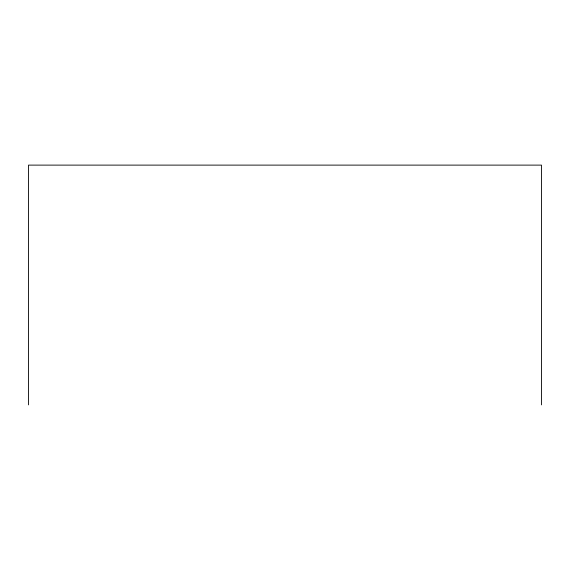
<?xml version="1.0" encoding="UTF-8"?>
<svg xmlns="http://www.w3.org/2000/svg" width="570" height="570" viewBox="0 0 570 570"><rect width="100%" height="100%" fill="white"/><g stroke="black" fill="none" stroke-linecap="round" stroke-linejoin="round"><path stroke-width="0.85" d="M541.5 404.885L541.5 165.115L28.5 165.115L28.5 404.885"/></g></svg>
